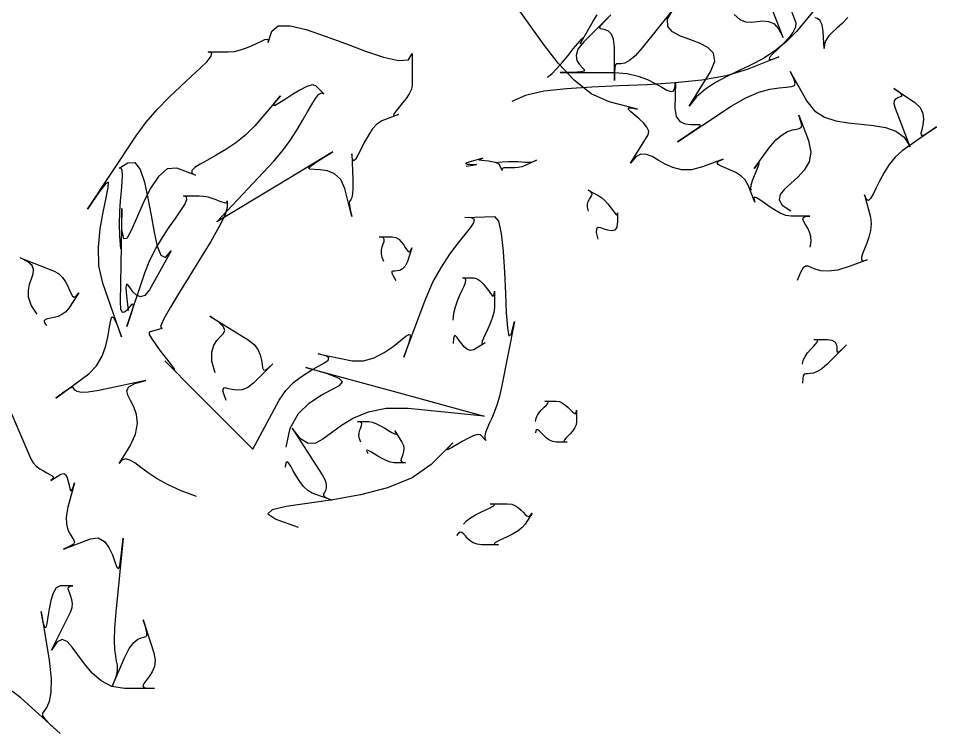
# Model space of a CAD drawing. Extents: x 1 to 224, y 2 to 223.
# Drawn here: x 161.83 to 206.52, y 15.81 to 50.64 of the extents above; entities that cross this region are included whole.
import ezdxf

# ---------------------------------------------------------------- set-up
doc = ezdxf.new("R2010")
doc.units = 0

msp = doc.modelspace()

# ---------------------------------------------------------------- linework, layer by layer
for points in [[(196.677, 50.821), (196.946, 50.576), (197.224, 50.468), (197.506, 50.451), (197.788, 50.48), (198.066, 50.508), (198.336, 50.49), (198.593, 50.38), (198.834, 50.131), (199.053, 49.697), (198.362, 51.5)], [(199.423, 51.062), (199.668, 50.423), (199.663, 50.205), (199.529, 49.946), (199.307, 49.666), (199.041, 49.385), (198.772, 49.122), (198.542, 48.896), (198.392, 48.727), (198.366, 48.636), (198.505, 48.64), (198.85, 48.76), (197.307, 48.145), (196.282, 47.835), (195.096, 47.624), (193.798, 47.489), (192.44, 47.405), (191.071, 47.347), (189.743, 47.291), (188.505, 47.211), (187.41, 47.084), (186.507, 46.885), (185.847, 46.589)], [(200.362, 39.5), (200.423, 39.766), (200.409, 40.01), (200.343, 40.231), (200.248, 40.427), (200.147, 40.596), (200.064, 40.738), (200.02, 40.85), (200.04, 40.933), (200.145, 40.983), (200.36, 41), (199.437, 41), (199.179, 41.042), (198.906, 41.151), (198.632, 41.305), (198.368, 41.481), (198.127, 41.655), (197.919, 41.803), (197.759, 41.904), (197.656, 41.932), (197.624, 41.867), (197.675, 41.683), (197.355, 42.518), (197.208, 42.767), (196.996, 42.967), (196.746, 43.126), (196.484, 43.252), (196.237, 43.354), (196.03, 43.439), (195.89, 43.516), (195.843, 43.595), (195.915, 43.682), (196.133, 43.787), (195.136, 43.399), (194.592, 43.26), (194.113, 43.264), (193.689, 43.371), (193.314, 43.54), (192.979, 43.731), (192.676, 43.902), (192.397, 44.014), (192.135, 44.026), (191.88, 43.897), (191.626, 43.586), (192.482, 44.971), (192.511, 45.145), (192.423, 45.339), (192.256, 45.541), (192.047, 45.741), (191.833, 45.926), (191.649, 46.084), (191.533, 46.204), (191.522, 46.275), (191.653, 46.285), (191.962, 46.222), (190.594, 46.566), (189.709, 46.959), (188.877, 47.621), (188.1, 48.459), (187.385, 49.381), (186.735, 50.295), (186.155, 51.108)], [(200.799, 51.333), (199.698, 50), (199.19, 49.471), (198.639, 49.035), (198.06, 48.673), (197.469, 48.361), (196.879, 48.08), (196.306, 47.806), (195.766, 47.518), (195.272, 47.196), (194.841, 46.817), (194.486, 46.36), (195.523, 48.038), (195.731, 48.557), (195.663, 48.94), (195.39, 49.219), (194.983, 49.429), (194.513, 49.603), (194.052, 49.773), (193.67, 49.975), (193.438, 50.239), (193.429, 50.602), (193.712, 51.094), (192.2, 49.197), (191.854, 48.81), (191.572, 48.577), (191.348, 48.461), (191.175, 48.42), (191.047, 48.418), (190.957, 48.414), (190.898, 48.371), (190.865, 48.247), (190.85, 48.006), (190.847, 47.608), (190.844, 49.241), (190.802, 49.624), (190.697, 49.87), (190.555, 50.011), (190.4, 50.08), (190.26, 50.11), (190.159, 50.133), (190.124, 50.182), (190.18, 50.29), (190.353, 50.489), (190.67, 50.812), (189.348, 49.491), (189.066, 49.128), (188.975, 48.829), (189.017, 48.586), (189.135, 48.395), (189.27, 48.25), (189.366, 48.144), (189.364, 48.072), (189.207, 48.028), (188.837, 48.006), (188.197, 48), (190.845, 48), (191.462, 47.952), (191.995, 47.828), (192.45, 47.657), (192.832, 47.466), (193.144, 47.286), (193.391, 47.144), (193.578, 47.069), (193.709, 47.091), (193.788, 47.237), (193.821, 47.537), (193.786, 46.25), (193.849, 45.852), (194.033, 45.617), (194.287, 45.502), (194.563, 45.466), (194.811, 45.469), (194.982, 45.469), (195.027, 45.425), (194.897, 45.296), (194.542, 45.04), (193.912, 44.616), (196.522, 46.354), (197.236, 46.77), (197.866, 47.036), (198.406, 47.187), (198.854, 47.26), (199.205, 47.29), (199.457, 47.313), (199.605, 47.365), (199.645, 47.482), (199.575, 47.701), (199.389, 48.056), (200.202, 46.604), (200.581, 46.132), (201.063, 45.825), (201.62, 45.642), (202.224, 45.542), (202.846, 45.484), (203.458, 45.427), (204.032, 45.329), (204.539, 45.15), (204.95, 44.849), (205.238, 44.385), (204.515, 46.25), (204.457, 46.474), (204.473, 46.626), (204.539, 46.722), (204.632, 46.78), (204.728, 46.815), (204.805, 46.843), (204.839, 46.882), (204.805, 46.947), (204.682, 47.054), (204.446, 47.221), (205.449, 46.548), (205.72, 46.291), (205.852, 46.008), (205.884, 45.72), (205.853, 45.449), (205.8, 45.215), (205.761, 45.04), (205.775, 44.946), (205.882, 44.952), (206.119, 45.082), (206.524, 45.355), (204.848, 44.181), (204.51, 43.885), (204.219, 43.527), (203.972, 43.137), (203.762, 42.746), (203.585, 42.382), (203.436, 42.077), (203.31, 41.86), (203.201, 41.761), (203.106, 41.811), (203.018, 42.039), (203.303, 40.948), (203.342, 40.63), (203.31, 40.306), (203.23, 39.986), (203.123, 39.683), (203.011, 39.409), (202.917, 39.175), (202.861, 38.994), (202.865, 38.877), (202.952, 38.837), (203.144, 38.885), (202.308, 38.565), (201.709, 38.38), (201.241, 38.319), (200.883, 38.344), (200.615, 38.418), (200.417, 38.506), (200.266, 38.57), (200.144, 38.575), (200.028, 38.484), (199.899, 38.26), (199.735, 37.866)], [(187.585, 47.765), (187.792, 47.939), (188.041, 48.196), (188.311, 48.505), (188.585, 48.832), (188.841, 49.147), (189.061, 49.416), (189.225, 49.608), (189.312, 49.691), (189.304, 49.632), (189.181, 49.4), (189.805, 50.5), (190.003, 50.803)], [(202.202, 50.672), (201.919, 50.393), (201.666, 50.161), (201.448, 49.962), (201.272, 49.78), (201.143, 49.598), (201.067, 49.402), (201.048, 49.175), (201.008, 50), (200.957, 50.325), (200.856, 50.523), (200.727, 50.624), (200.59, 50.661)], [(170.5, 27.359), (169.749, 27.625), (169.116, 27.918), (168.587, 28.221), (168.151, 28.512), (167.794, 28.774), (167.502, 28.986), (167.265, 29.13), (167.067, 29.185), (166.897, 29.134), (166.741, 28.956), (167.25, 29.782), (167.539, 30.393), (167.632, 30.914), (167.584, 31.355), (167.453, 31.725), (167.293, 32.034), (167.162, 32.292), (167.115, 32.509), (167.208, 32.694), (167.497, 32.857), (168.038, 33.008), (165.75, 32.515), (165.235, 32.429), (164.897, 32.421), (164.694, 32.464), (164.587, 32.535), (164.534, 32.609), (164.494, 32.66), (164.426, 32.664), (164.291, 32.595), (164.046, 32.43), (163.652, 32.143), (165.262, 33.332), (165.642, 33.718), (165.908, 34.188), (166.086, 34.694), (166.199, 35.187), (166.271, 35.617), (166.326, 35.936), (166.387, 36.096), (166.479, 36.047), (166.626, 35.741), (166.851, 35.129), (165.943, 37.734), (165.756, 38.59), (165.73, 39.493), (165.812, 40.385), (165.954, 41.205), (166.104, 41.896), (166.211, 42.398), (166.225, 42.653), (166.095, 42.602), (165.771, 42.187), (165.201, 41.347), (167.564, 44.917), (168.05, 45.577), (168.593, 46.204), (169.162, 46.789), (169.722, 47.324), (170.241, 47.801), (170.687, 48.21), (171.025, 48.543), (171.223, 48.791), (171.249, 48.946), (171.068, 49), (172.05, 49), (172.347, 49.028), (172.645, 49.1), (172.935, 49.202), (173.208, 49.319), (173.454, 49.434), (173.666, 49.533), (173.833, 49.599), (173.948, 49.618), (174.001, 49.575), (173.984, 49.453), (174.169, 50.007), (174.471, 50.268), (175.055, 50.272), (175.846, 50.086), (176.771, 49.775), (177.756, 49.404), (178.727, 49.037), (179.611, 48.742), (180.333, 48.582), (180.821, 48.624), (181, 48.932), (181, 47.388), (180.959, 47.182), (180.852, 46.961), (180.702, 46.735), (180.53, 46.515), (180.36, 46.313), (180.215, 46.14), (180.117, 46.007), (180.089, 45.924), (180.153, 45.904), (180.333, 45.958), (179.517, 45.645), (179.279, 45.49), (179.057, 45.238), (178.852, 44.924), (178.667, 44.584), (178.503, 44.256), (178.362, 43.975), (178.246, 43.777), (178.157, 43.699), (178.097, 43.777), (178.069, 44.046), (178.111, 42.788), (178.115, 42.363), (178.095, 42.082), (178.062, 41.911), (178.021, 41.816), (177.981, 41.765), (177.95, 41.723), (177.935, 41.657), (177.944, 41.534), (177.986, 41.321), (178.067, 40.983), (177.722, 42.353), (177.522, 42.79), (177.224, 43.06), (176.876, 43.206), (176.527, 43.267), (176.226, 43.284), (176.021, 43.299), (175.96, 43.35), (176.093, 43.479), (176.468, 43.727), (177.134, 44.134), (174.377, 42.468), (171.5, 40.729), (171.5, 40.729), (174.259, 43.688), (174.259, 43.688), (174.686, 44.186), (175.059, 44.692), (175.383, 45.187), (175.663, 45.657), (175.904, 46.082), (176.112, 46.448), (176.29, 46.736), (176.445, 46.929), (176.58, 47.011), (176.702, 46.965), (176.315, 47.352), (176.139, 47.393), (175.867, 47.31), (175.535, 47.142), (175.18, 46.928), (174.837, 46.707), (174.544, 46.519), (174.336, 46.401), (174.25, 46.393), (174.322, 46.535), (174.588, 46.864), (173.337, 45.409), (172.898, 44.962), (172.422, 44.578), (171.936, 44.249), (171.467, 43.97), (171.039, 43.734), (170.68, 43.535), (170.417, 43.368), (170.275, 43.226), (170.28, 43.103), (170.46, 42.993), (169.542, 43.346), (169.078, 43.316), (168.645, 42.939), (168.247, 42.33), (167.889, 41.607), (167.576, 40.885), (167.313, 40.282), (167.105, 39.914), (166.958, 39.897), (166.875, 40.349), (166.863, 41.384), (166.781, 36.829), (166.807, 36.471), (166.889, 36.331), (167.006, 36.348), (167.139, 36.459), (167.267, 36.602), (167.369, 36.716), (167.426, 36.737), (167.416, 36.605), (167.32, 36.257), (167.117, 35.631), (167.994, 38.25), (168.235, 38.856), (168.527, 39.432), (168.847, 39.97), (169.17, 40.461), (169.474, 40.898), (169.735, 41.274), (169.928, 41.58), (170.031, 41.808), (170.019, 41.951), (169.869, 42), (170.625, 42), (170.847, 41.984), (171.058, 41.944), (171.256, 41.886), (171.436, 41.821), (171.596, 41.756), (171.734, 41.701), (171.846, 41.663), (171.93, 41.652), (171.982, 41.677), (172, 41.745), (172, 41.434), (171.894, 41.072), (171.61, 40.5), (171.196, 39.777), (170.703, 38.964), (170.178, 38.119), (169.671, 37.304), (169.232, 36.578), (168.909, 36.001), (168.752, 35.633), (168.81, 35.533), (168.204, 35.351), (168.2, 35.25), (168.324, 35.028), (168.534, 34.725), (168.789, 34.385), (169.048, 34.051), (169.27, 33.764), (169.413, 33.569), (169.435, 33.507), (169.296, 33.621), (168.954, 33.955), (170.478, 32.431), (173.248, 29.661), (173.248, 29.661), (174.525, 32.046), (174.525, 32.046), (174.848, 32.522), (175.238, 32.915), (175.657, 33.235), (176.071, 33.493), (176.443, 33.699), (176.737, 33.863), (176.918, 33.995), (176.95, 34.106), (176.796, 34.206), (176.421, 34.304), (178.079, 33.966), (178.629, 33.953), (179.153, 34.104), (179.638, 34.36), (180.066, 34.662), (180.423, 34.95), (180.693, 35.166), (180.861, 35.251), (180.91, 35.146), (180.826, 34.792), (180.593, 34.131), (181.636, 36.915), (182.011, 37.783), (182.42, 38.529), (182.836, 39.161), (183.23, 39.685), (183.574, 40.107), (183.84, 40.436), (184, 40.677), (184.026, 40.837), (183.889, 40.923), (183.563, 40.942), (185, 40.984), (185.194, 40.76), (185.332, 40.155), (185.426, 39.287), (185.49, 38.276), (185.537, 37.24), (185.579, 36.3), (185.631, 35.573), (185.705, 35.18), (185.815, 35.239), (185.973, 35.87), (185.351, 32.683), (185.248, 32.241), (185.129, 31.843), (185.001, 31.489), (184.873, 31.175), (184.754, 30.902), (184.651, 30.667), (184.574, 30.47), (184.532, 30.307), (184.532, 30.179), (184.583, 30.084), (184.317, 30.35), (184.186, 30.375), (183.974, 30.311), (183.71, 30.186), (183.425, 30.028), (183.149, 29.865), (182.913, 29.725), (182.746, 29.638), (182.68, 29.631), (182.745, 29.732), (182.971, 29.971), (181.917, 28.917), (180.992, 28.262), (179.806, 27.779), (178.478, 27.434), (177.131, 27.189), (175.886, 27.011), (174.865, 26.863), (174.189, 26.71), (173.98, 26.517), (174.36, 26.248), (175.449, 25.868)], [(197.515, 42.25), (197.474, 42.341), (197.497, 42.511), (197.564, 42.734), (197.656, 42.978), (197.753, 43.217), (197.837, 43.422), (197.886, 43.564), (197.882, 43.614), (197.805, 43.544), (197.636, 43.325), (198.376, 44.334), (198.703, 44.718), (199.004, 44.97), (199.274, 45.12), (199.507, 45.2), (199.697, 45.24), (199.839, 45.271), (199.927, 45.324), (199.956, 45.43), (199.92, 45.621), (199.814, 45.927), (200.292, 44.682), (200.402, 44.127), (200.313, 43.654), (200.082, 43.249), (199.768, 42.9), (199.431, 42.594), (199.127, 42.317), (198.917, 42.059), (198.859, 41.805), (199.011, 41.543), (199.432, 41.261)], [(185, 43.61), (185.377, 43.652), (185.688, 43.669), (185.945, 43.669), (186.157, 43.659), (186.334, 43.644), (186.487, 43.631), (186.625, 43.628), (186.758, 43.639), (186.896, 43.673), (187.05, 43.734), (186.5, 43.474), (186.331, 43.411), (186.16, 43.374), (185.991, 43.357), (185.831, 43.353), (185.686, 43.355), (185.561, 43.356), (185.463, 43.351), (185.398, 43.331), (185.37, 43.292), (185.387, 43.225), (185.25, 43.5), (185.175, 43.571), (185.047, 43.621), (184.884, 43.656), (184.707, 43.68), (184.534, 43.696), (184.387, 43.711), (184.284, 43.727), (184.245, 43.751), (184.289, 43.786), (184.438, 43.836), (183.75, 43.636), (183.617, 43.587), (183.605, 43.555), (183.68, 43.537), (183.805, 43.529), (183.945, 43.525), (184.065, 43.521), (184.128, 43.514), (184.1, 43.498), (183.944, 43.47), (183.625, 43.424)], [(166.821, 39.412), (166.772, 40.024), (166.761, 40.629), (166.778, 41.209), (166.811, 41.751), (166.85, 42.239), (166.882, 42.657), (166.899, 42.992), (166.887, 43.226), (166.837, 43.347), (166.737, 43.337), (167.164, 43.602), (167.498, 43.618), (167.761, 43.27), (167.97, 42.658), (168.141, 41.881), (168.29, 41.038), (168.434, 40.228), (168.588, 39.551), (168.768, 39.107), (168.992, 38.994), (169.274, 39.312), (168.217, 37.423), (167.988, 37.137), (167.775, 37.07), (167.58, 37.156), (167.41, 37.328), (167.27, 37.518), (167.163, 37.66), (167.095, 37.686), (167.071, 37.53), (167.095, 37.125), (167.172, 36.403)], [(189.579, 41.25), (189.536, 41.438), (189.538, 41.594), (189.571, 41.723), (189.622, 41.829), (189.679, 41.917), (189.727, 41.993), (189.753, 42.062), (189.745, 42.129), (189.689, 42.198), (189.572, 42.275), (190.079, 42), (190.228, 41.899), (190.369, 41.768), (190.501, 41.62), (190.622, 41.468), (190.729, 41.323), (190.822, 41.2), (190.897, 41.11), (190.953, 41.065), (190.988, 41.078), (191, 41.163), (191, 40.75), (190.961, 40.47), (190.856, 40.329), (190.705, 40.291), (190.529, 40.319), (190.347, 40.378), (190.178, 40.433), (190.044, 40.447), (189.962, 40.384), (189.954, 40.209), (190.039, 39.886)], [(179.624, 38.799), (179.535, 38.995), (179.502, 39.18), (179.512, 39.353), (179.546, 39.51), (179.59, 39.65), (179.628, 39.769), (179.642, 39.867), (179.618, 39.939), (179.54, 39.984), (179.39, 40), (180.024, 40), (180.198, 39.967), (180.345, 39.88), (180.468, 39.758), (180.571, 39.62), (180.658, 39.482), (180.734, 39.365), (180.8, 39.285), (180.862, 39.262), (180.923, 39.314), (180.987, 39.46), (180.766, 38.799), (180.659, 38.571), (180.533, 38.433), (180.398, 38.362), (180.267, 38.336), (180.151, 38.332), (180.061, 38.328), (180.01, 38.302), (180.009, 38.231), (180.069, 38.093), (180.202, 37.865)], [(162.75, 36.233), (162.463, 36.676), (162.333, 37.064), (162.318, 37.402), (162.377, 37.698), (162.468, 37.959), (162.547, 38.191), (162.574, 38.401), (162.506, 38.596), (162.301, 38.783), (161.917, 38.969), (163.542, 38.345), (163.792, 38.208), (163.984, 38.024), (164.131, 37.814), (164.242, 37.598), (164.329, 37.394), (164.402, 37.224), (164.473, 37.107), (164.551, 37.063), (164.648, 37.112), (164.774, 37.273), (164.292, 36.527), (164.135, 36.34), (163.954, 36.211), (163.763, 36.126), (163.574, 36.072), (163.4, 36.036), (163.253, 36.006), (163.147, 35.968), (163.094, 35.909), (163.106, 35.816), (163.197, 35.677)], [(183, 35.941), (183.027, 36.274), (183.1, 36.59), (183.201, 36.885), (183.317, 37.155), (183.431, 37.395), (183.529, 37.601), (183.595, 37.769), (183.614, 37.895), (183.571, 37.973), (183.45, 38), (184, 38), (184.162, 37.96), (184.315, 37.856), (184.459, 37.71), (184.59, 37.543), (184.706, 37.379), (184.806, 37.237), (184.888, 37.142), (184.949, 37.115), (184.987, 37.177), (185, 37.352), (185, 36.559), (184.973, 36.309), (184.9, 36.043), (184.799, 35.774), (184.683, 35.514), (184.569, 35.275), (184.471, 35.07), (184.405, 34.912), (184.386, 34.812), (184.429, 34.784), (184.55, 34.84), (184, 34.5), (183.838, 34.457), (183.685, 34.51), (183.541, 34.631), (183.41, 34.788), (183.294, 34.951), (183.194, 35.091), (183.112, 35.177), (183.051, 35.179), (183.013, 35.066), (183, 34.809)], [(171.409, 33.376), (171.249, 33.951), (171.241, 34.389), (171.339, 34.715), (171.496, 34.957), (171.669, 35.142), (171.811, 35.296), (171.876, 35.445), (171.819, 35.618), (171.595, 35.84), (171.158, 36.138), (173.021, 34.987), (173.307, 34.757), (173.494, 34.504), (173.605, 34.245), (173.664, 33.999), (173.695, 33.784), (173.719, 33.619), (173.76, 33.521), (173.842, 33.51), (173.987, 33.604), (174.22, 33.82), (173.274, 32.874), (172.993, 32.657), (172.722, 32.553), (172.469, 32.53), (172.242, 32.557), (172.052, 32.604), (171.904, 32.638), (171.809, 32.63), (171.775, 32.548), (171.81, 32.362), (171.922, 32.039)], [(200, 33.8), (200.033, 33.994), (200.12, 34.178), (200.241, 34.35), (200.38, 34.508), (200.518, 34.648), (200.635, 34.768), (200.714, 34.866), (200.737, 34.939), (200.685, 34.984), (200.54, 35), (201.2, 35), (201.428, 34.967), (201.566, 34.883), (201.637, 34.766), (201.663, 34.637), (201.667, 34.517), (201.67, 34.424), (201.697, 34.379), (201.767, 34.403), (201.906, 34.514), (202.133, 34.733), (201.2, 33.8), (200.94, 33.572), (200.717, 33.434), (200.529, 33.363), (200.374, 33.337), (200.25, 33.333), (200.154, 33.33), (200.083, 33.303), (200.035, 33.233), (200.008, 33.094), (200, 32.867)], [(174.87, 29.75), (175.066, 30.68), (175.473, 31.388), (176.004, 31.911), (176.57, 32.289), (177.085, 32.559), (177.461, 32.76), (177.61, 32.93), (177.446, 33.107), (176.882, 33.331), (175.828, 33.639), (180.25, 32.43), (184.5, 31.267), (184.5, 31.267), (180.809, 31.634), (180.809, 31.634), (179.741, 31.64), (178.862, 31.465), (178.142, 31.168), (177.554, 30.81), (177.068, 30.449), (176.656, 30.144), (176.288, 29.956), (175.936, 29.943), (175.571, 30.165), (175.165, 30.681), (176.622, 28.404), (176.759, 28.145), (176.815, 27.939), (176.814, 27.778), (176.777, 27.654), (176.728, 27.556), (176.689, 27.478), (176.684, 27.409), (176.733, 27.341), (176.862, 27.267), (177.091, 27.176), (176.133, 27.515), (175.915, 27.642), (175.713, 27.842), (175.527, 28.09), (175.36, 28.355), (175.213, 28.612), (175.086, 28.832), (174.981, 28.988), (174.9, 29.05), (174.844, 28.993), (174.813, 28.788)], [(187, 31), (187.027, 31.162), (187.1, 31.315), (187.201, 31.459), (187.317, 31.59), (187.431, 31.706), (187.529, 31.806), (187.595, 31.888), (187.614, 31.949), (187.571, 31.987), (187.45, 32), (188, 32), (188.162, 31.973), (188.315, 31.9), (188.459, 31.799), (188.59, 31.683), (188.706, 31.569), (188.806, 31.471), (188.888, 31.405), (188.949, 31.386), (188.987, 31.429), (189, 31.55), (189, 31), (188.973, 30.838), (188.9, 30.685), (188.799, 30.541), (188.683, 30.41), (188.569, 30.294), (188.471, 30.194), (188.405, 30.112), (188.386, 30.051), (188.429, 30.013), (188.55, 30), (188, 30), (187.838, 30.027), (187.685, 30.1), (187.541, 30.201), (187.41, 30.317), (187.294, 30.431), (187.194, 30.529), (187.112, 30.595), (187.051, 30.614), (187.013, 30.571), (187, 30.45)], [(161.413, 31.568), (162.437, 29.191), (162.553, 28.995), (162.705, 28.834), (162.877, 28.703), (163.056, 28.597), (163.226, 28.508), (163.371, 28.432), (163.477, 28.362), (163.528, 28.293), (163.51, 28.219), (163.408, 28.134), (163.907, 28.442), (164.038, 28.473), (164.136, 28.403), (164.208, 28.263), (164.262, 28.085), (164.302, 27.902), (164.338, 27.746), (164.374, 27.648), (164.418, 27.641), (164.477, 27.756), (164.558, 28.026), (164.246, 26.833), (164.166, 26.371), (164.176, 26.008), (164.248, 25.729), (164.352, 25.517), (164.459, 25.358), (164.54, 25.234), (164.566, 25.132), (164.508, 25.035), (164.336, 24.928), (164.022, 24.794), (165.339, 25.3), (165.72, 25.336), (166.017, 25.166), (166.243, 24.865), (166.411, 24.507), (166.534, 24.166), (166.626, 23.917), (166.7, 23.835), (166.767, 23.994), (166.843, 24.469), (166.938, 25.333), (166.57, 21.719), (166.509, 20.943), (166.496, 20.351), (166.515, 19.909), (166.554, 19.582), (166.598, 19.336), (166.634, 19.136), (166.646, 18.948), (166.621, 18.737), (166.544, 18.47), (166.403, 18.11), (167, 19.5), (167.23, 19.951), (167.445, 20.238), (167.64, 20.4), (167.808, 20.476), (167.943, 20.506), (168.04, 20.53), (168.091, 20.586), (168.09, 20.714), (168.033, 20.953), (167.911, 21.342), (168.43, 19.75), (168.492, 19.392), (168.452, 19.079), (168.343, 18.81), (168.199, 18.584), (168.052, 18.397), (167.937, 18.249), (167.886, 18.137), (167.934, 18.06), (168.112, 18.015), (168.455, 18), (167, 18), (166.379, 18.103), (165.857, 18.375), (165.417, 18.759), (165.047, 19.199), (164.731, 19.639), (164.454, 20.023), (164.202, 20.293), (163.96, 20.395), (163.714, 20.271), (163.449, 19.865), (164.382, 21.75), (164.451, 21.952), (164.464, 22.144), (164.438, 22.323), (164.388, 22.487), (164.331, 22.633), (164.282, 22.758), (164.257, 22.86), (164.274, 22.936), (164.346, 22.984), (164.491, 23), (163.869, 23), (163.674, 22.901), (163.525, 22.643), (163.415, 22.283), (163.333, 21.879), (163.271, 21.489), (163.22, 21.169), (163.171, 20.978), (163.114, 20.973), (163.04, 21.213), (162.941, 21.753), (163.325, 19.385), (163.428, 18.472), (163.418, 17.821), (163.333, 17.38), (163.212, 17.097), (163.093, 16.921), (163.014, 16.798), (163.014, 16.678), (163.131, 16.507), (163.404, 16.234), (163.871, 15.807), (161.95, 17.546), (161.13, 18.166)], [(178.5, 30), (178.428, 30.162), (178.405, 30.315), (178.418, 30.459), (178.452, 30.59), (178.495, 30.706), (178.531, 30.806), (178.547, 30.888), (178.528, 30.949), (178.461, 30.987), (178.332, 31), (178.882, 31), (179.061, 30.973), (179.259, 30.9), (179.465, 30.799), (179.667, 30.683), (179.855, 30.569), (180.015, 30.471), (180.138, 30.405), (180.21, 30.386), (180.222, 30.429), (180.16, 30.55), (180.5, 30), (180.572, 29.838), (180.595, 29.685), (180.582, 29.541), (180.548, 29.41), (180.505, 29.294), (180.469, 29.194), (180.453, 29.112), (180.472, 29.051), (180.539, 29.013), (180.668, 29), (180.118, 29), (179.939, 29.027), (179.741, 29.1), (179.535, 29.201), (179.333, 29.317), (179.145, 29.431), (178.985, 29.529), (178.862, 29.595), (178.79, 29.614), (178.778, 29.571), (178.84, 29.45)], [(183.5, 26), (183.641, 26.162), (183.844, 26.315), (184.085, 26.459), (184.34, 26.59), (184.583, 26.706), (184.792, 26.806), (184.942, 26.888), (185.008, 26.949), (184.966, 26.987), (184.793, 27), (185.618, 27), (185.844, 26.973), (186.029, 26.9), (186.182, 26.799), (186.307, 26.683), (186.411, 26.569), (186.501, 26.471), (186.582, 26.405), (186.662, 26.386), (186.745, 26.429), (186.84, 26.55), (186.5, 26), (186.359, 25.838), (186.156, 25.685), (185.915, 25.541), (185.66, 25.41), (185.417, 25.294), (185.208, 25.194), (185.058, 25.112), (184.992, 25.051), (185.034, 25.013), (185.207, 25), (184.382, 25), (184.156, 25.027), (183.971, 25.1), (183.818, 25.201), (183.693, 25.317), (183.589, 25.431), (183.499, 25.529), (183.418, 25.595), (183.338, 25.614), (183.255, 25.571), (183.16, 25.45)]]:
    msp.add_lwpolyline(points)

doc.saveas('drawing.dxf')
